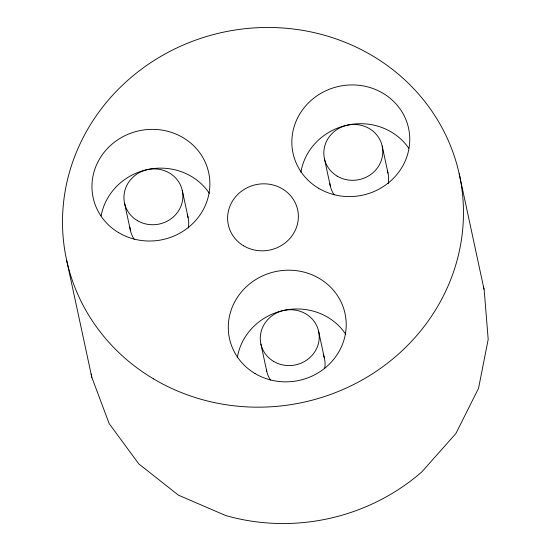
<?xml version="1.0" encoding="UTF-8"?>
<svg xmlns="http://www.w3.org/2000/svg" width="551" height="551" viewBox="0 0 551 551"><rect width="100%" height="100%" fill="white"/><g stroke="black" fill="none" stroke-linecap="round" stroke-linejoin="round"><path stroke-width="0.83" d="M66.795 260.933L91.817 377.283L109.181 423.623L138.721 463.832L178.441 495.177L225.635 515.509A200.984 189.33 -12.1 0 0 421.825 471.897L455.904 433.499L478.537 388.303L488.193 339.382L484.205 290.067L459.183 173.717M382.16 145.981L388 173.131M324.456 158.805L330.29 185.956M318.602 331.241L324.443 358.391M260.899 344.065L266.739 371.216M182.271 190.412L188.105 217.562M124.567 203.236L130.401 230.387M101.15 215.834A59.115 55.685 -12.1 0 1 147.971 169.446A59.115 55.685 -12.1 0 1 209.339 193.346M300.901 172.215A59.115 55.685 -12.1 0 1 347.013 125.194A59.115 55.685 -12.1 0 1 408.766 148.233M187.209 214.456A29.554 27.839 -12.1 0 1 188.304 228.045M134.21 239.292A29.554 27.839 -12.1 0 1 129.891 227.191M237.343 357.468A59.115 55.685 -12.1 0 1 283.882 310.365A59.115 55.685 -12.1 0 1 345.67 334.175M323.258 354.513A29.554 27.839 -12.1 0 1 324.78 368.061M270.548 380.121A29.554 27.839 -12.1 0 1 266.436 369.631M387.36 170.796A29.554 27.839 -12.1 0 1 388.2 183.614M334.106 194.861A29.554 27.839 -12.1 0 1 329.877 183.573M91.817 377.283A200.984 189.33 -12.1 0 1 91.115 373.977M483.434 286.768A200.984 189.33 -12.1 0 1 484.019 289.241M118.685 232.687A59.115 55.685 -12.1 0 0 209.793 186.865A59.115 55.685 -12.1 0 0 124.264 136.014A59.115 55.685 -12.1 0 0 118.685 232.687M243.652 245.822A35.471 33.411 -12.1 0 0 298.318 218.327A35.471 33.411 -12.1 0 0 247 187.815A35.471 33.411 -12.1 0 0 243.652 245.822M318.581 188.256A59.115 55.685 -12.1 0 0 409.682 142.434A59.115 55.685 -12.1 0 0 324.153 91.583A59.115 55.685 -12.1 0 0 318.581 188.256M153.426 378.819A200.984 189.33 -12.1 0 0 463.171 223.024A200.984 189.33 -12.1 0 0 172.373 50.12A200.984 189.33 -12.1 0 0 153.426 378.819M255.023 373.516A59.115 55.685 -12.1 0 0 346.124 327.693A59.115 55.685 -12.1 0 0 260.595 276.843A59.115 55.685 -12.1 0 0 255.023 373.516M273.64 361.401A29.554 27.839 -12.1 0 0 319.194 338.493A29.554 27.839 -12.1 0 0 276.43 313.064A29.554 27.839 -12.1 0 0 273.64 361.401M337.191 176.141A29.554 27.839 -12.1 0 0 382.745 153.233A29.554 27.839 -12.1 0 0 339.981 127.804A29.554 27.839 -12.1 0 0 337.191 176.141M137.302 220.572A29.554 27.839 -12.1 0 0 182.856 197.664A29.554 27.839 -12.1 0 0 140.092 172.236A29.554 27.839 -12.1 0 0 137.302 220.572"/></g></svg>
